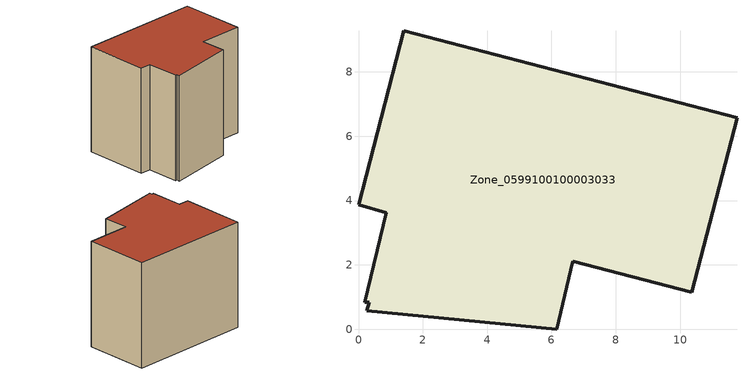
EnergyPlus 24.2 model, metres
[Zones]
Zone_0599100100003033
 floor ground (C_G): 0,3.87 1.41,9.28 11.77,6.58 10.36,1.15 6.66,2.11 6.17,0 0.26,0.57 0.33,0.83 0.19,0.85 0.86,3.63 z0
 wall outside (C_F): 1.41,9.28 0,3.87 0.86,3.63 0.19,0.85 0.33,0.83 0.26,0.57 6.17,0 6.66,2.11 10.36,1.15 11.77,6.58 1.41,9.28 z0:9.18
 roof outside (C_R): 0.19,0.85 0.33,0.83 0.26,0.57 6.17,0 6.66,2.11 10.36,1.15 11.77,6.58 1.41,9.28 0,3.87 0.86,3.63 z9.18
[BUILDING]
Pand.0599100100003033: North Axis=0; Terrain=City; Loads Convergence Tolerance Value=0.04; Temperature Convergence Tolerance Value=0.4; Solar Distribution=FullExterior; Maximum Number of Warmup Days=25; Minimum Number of Warmup Days=1
[Site:Location]
Rotterdam.The.Hague.AP_ZH_NLD Design_Conditions: Latitude=51.96; Longitude=4.45; Time Zone=1; Elevation=-4.5
[SITE:GROUNDTEMPERATURE:BUILDINGSURFACE]
18, 18, 18, 18, 18, 18, 18, 18, 18, 18, 18, 18
[MATERIAL] Thermal Absorptance=0.9; Solar Absorptance=0.7; Visible Absorptance=0.7
Name | Roughness | Thickness | Conductivity | Density | Specific Heat
G.TC.2006-2014 | MediumSmooth | 0.15 | 0.06 | 540 | 1210
F.TC.2006-2014 | Rough | 0.3 | 0.12 | 1920 | 840
R.TC.2006-2014 | MediumRough | 0.2 | 0.08 | 1500 | 1000
[CONSTRUCTION]
C_G: G.TC.2006-2014
C_F: F.TC.2006-2014
C_R: R.TC.2006-2014
[ZONE]
Zone_0599100100003033: Type=1; Multiplier=1; Ceiling Height=Autocalculate; Volume=Autocalculate; Floor Area=autocalculate; Part of Total Floor Area=Yes
[ZONEINFILTRATION:DESIGNFLOWRATE]
Infil_Zone_0599100100003033: Zone or ZoneList or Space or SpaceList=Zone_0599100100003033; Schedule=AlwaysOn; Design Flow Rate Calculation Method=Flow/Area; Flow Rate per Floor Area=0.0015; Constant Term Coefficient=1; Temperature Term Coefficient=0; Velocity Term Coefficient=0; Velocity Squared Term Coefficient=0
[HVACTEMPLATE:ZONE:IDEALLOADSAIRSYSTEM]
Zone_0599100100003033: Maximum Heating Supply Air Temperature=50; Minimum Cooling Supply Air Temperature=13; Maximum Heating Supply Air Humidity Ratio=0.0156; Minimum Cooling Supply Air Humidity Ratio=0.0077; Heating Limit=NoLimit; Cooling Limit=NoLimit; Dehumidification Control Type=ConstantSensibleHeatRatio; Cooling Sensible Heat Ratio=0.7; Dehumidification Setpoint=60; Humidification Control Type=None; Humidification Setpoint=30; Outdoor Air Method=None; Outdoor Air Flow Rate per Person=0.00944; Outdoor Air Flow Rate per Zone Floor Area=0; Outdoor Air Flow Rate per Zone=0; Demand Controlled Ventilation Type=None; Outdoor Air Economizer Type=NoEconomizer; Heat Recovery Type=None; Sensible Heat Recovery Effectiveness=0.7; Latent Heat Recovery Effectiveness=0.65
[ZONECONTROL:THERMOSTAT]
ThermostatControl_Zone_0599100100003033: Zone or ZoneList=Zone_0599100100003033; Control Type Schedule=DualSetpointControlType; Control 1=Thermostat_Zone_0599100100003033; Temperature Difference Between Cutout And Setpoint=0
[THERMOSTATSETPOINT:DUALSETPOINT]
Thermostat_Zone_0599100100003033: Heating Setpoint Temperature Schedule=HeatingSetpoint_Zone_0599100100003033; Cooling Setpoint Temperature Schedule=CoolingSetpoint_Zone_0599100100003033
[SCHEDULE:COMPACT]
HeatingSetpoint_Zone_0599100100003033: Through: 12/31, For: AllDays, Until: 24:00, 21
CoolingSetpoint_Zone_0599100100003033: Through: 12/31, For: AllDays, Until: 24:00, 24
DualSetpointControlType: Through: 12/31, For: AllDays, Until: 24:00, 4
AlwaysOn: Through: 12/31, For: AllDays, Until: 24:00, 1
